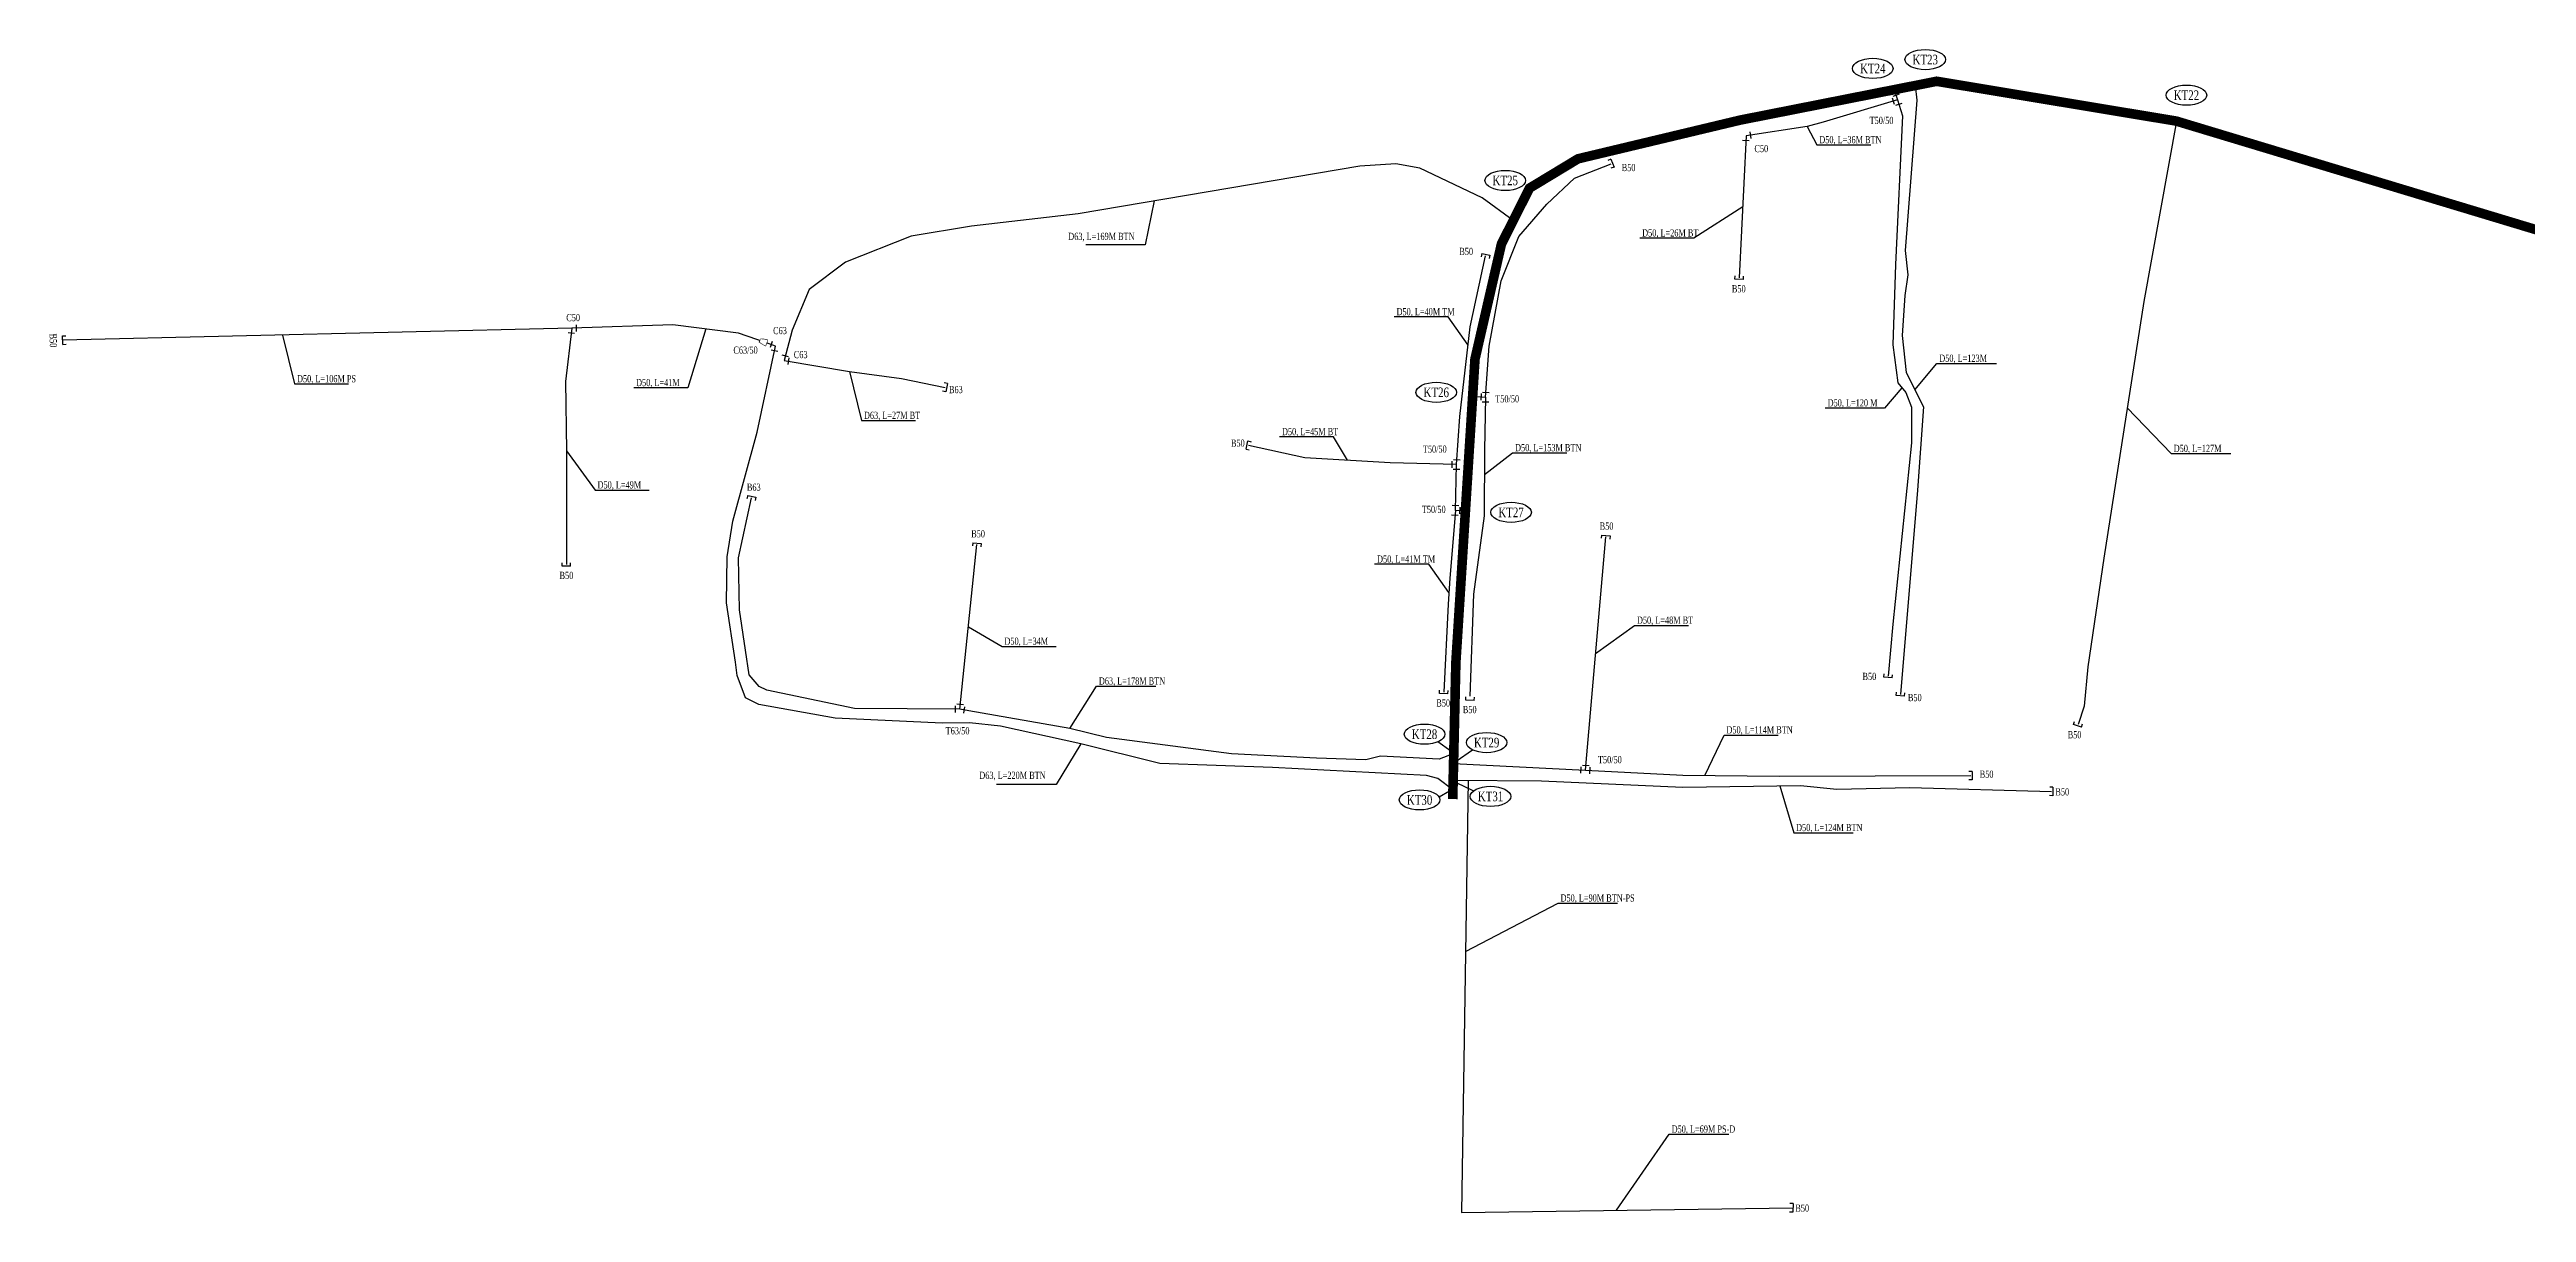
# Model space of a CAD drawing. Extents: x 549410 to 552487, y 2341005 to 2344743.
# Drawn here: x 550088 to 550603, y 2344057 to 2344299 of the extents above; entities that cross this region are included whole.
import ezdxf
from ezdxf.enums import TextEntityAlignment as Align

# ---------------------------------------------------------------- set-up
doc = ezdxf.new("R2010")
doc.units = 0
doc.header["$MEASUREMENT"] = 0
doc.set_wipeout_variables(frame=1)
doc.linetypes.add('DASHED', pattern=[0.75, 0.5, -0.25])
for name, color, linetype in [('110', 5, 'DASHED'), ('50', 2, 'Continuous'), ('63', 1, 'Continuous'), ('ten dai khoi thuy', 210, 'Continuous'), ('Text D-L', 7, 'Continuous'), ('Text phu kien', 2, 'Continuous')]:
    doc.layers.add(name, color=color, linetype=linetype)
doc.styles.add('Text', font='vntimeh.shx', dxfattribs={"width": 0.75, "bigfont": 'vn.shx'})
doc.styles.add('TextNode', font='vntimeh1.shx', dxfattribs={"width": 0.7, "bigfont": 'vn.shx'})

# ---------------------------------------------------------------- blocks, each defined once
blk = doc.blocks.new('pt')
at = {"color": 3, "linetype": 'Continuous'}
blk.add_line((0.96, -0.69), (0.96, 0.69), dxfattribs=at)
blk = doc.blocks.new('bit')
at = {"color": 3, "linetype": 'Continuous'}
for points in [[(-0.3, -0.88), (-0.3, 0.88)], [(-0.3, 0.88), (0.39, 0.88)], [(-0.3, -0.88), (0.39, -0.88)]]:
    blk.add_lwpolyline(points, dxfattribs=at)
blk = doc.blocks.new('con')
at = {"color": 3, "linetype": 'Continuous'}
for points in [[(0, 0.67), (0, -0.67)], [(0, 0.67), (1.39, 0.34)], [(1.39, 0.34), (1.39, -0.34)], [(0, -0.67), (1.39, -0.34)]]:
    blk.add_lwpolyline(points, dxfattribs=at)
at = {"linetype": 'Continuous'}
blk.add_wipeout([(0, 0.67), (0, -0.67), (1.39, -0.34), (1.39, 0.34)], dxfattribs=at)
blk = doc.blocks.new('Daudai')
at = {"layer": 'ten dai khoi thuy', "color": 3}
blk.add_circle((0, 0), 0.75, dxfattribs=at)

msp = doc.modelspace()

# ---------------------------------------------------------------- linework, layer by layer
at = {"layer": '110', "color": 4, "ltscale": 10, "const_width": 2}
msp.add_lwpolyline([(550923.93, 2344149.12), (550734.54, 2344218.18), (550654.69, 2344247.08), (550530.57, 2344284.57), (550480.68, 2344292.86), (550439.73, 2344284.77), (550406.04, 2344276.72), (550395.94, 2344270.61), (550390.1, 2344259), (550384.59, 2344235.02), (550380.61, 2344171.83), (550379.96, 2344143.4)], dxfattribs=at)
at = {"layer": '50', "ltscale": 10}
for points in [[(550471.85, 2344291.11), (550472.52, 2344289.02)], [(550476.22, 2344291.98), (550476.58, 2344288.95), (550474.15, 2344257.63), (550474.68, 2344252.55), (550474.04, 2344248.23), (550473.48, 2344239.95), (550474.34, 2344232.23), (550477.93, 2344225.05), (550476.71, 2344207.72), (550473.15, 2344165.2)], [(550472.52, 2344289.02), (550457.08, 2344284.35), (550453.73, 2344283.48), (550441.01, 2344281.51)], [(550472.52, 2344289.02), (550473.59, 2344285.7), (550472.08, 2344254.73), (550471.56, 2344237.97), (550472.57, 2344230.05), (550474.25, 2344228.05), (550475.45, 2344225.01), (550475.41, 2344217.59), (550471.54, 2344179.79), (550470.59, 2344168.99)], [(550441.01, 2344281.51), (550439.59, 2344251.91)], [(550530.58, 2344284.59), (550523.81, 2344247.03), (550515.44, 2344193.55), (550512.14, 2344170.93), (550511.35, 2344162.77), (550510.09, 2344158.94)], [(550386.8, 2344227.09), (550387.51, 2344237.7), (550390.05, 2344251.32), (550393.75, 2344260.55), (550399.54, 2344267.26), (550405.3, 2344272.67), (550412.93, 2344275.7)], [(550380.74, 2344213.05), (550381.47, 2344223.03), (550383.61, 2344241.71), (550386.79, 2344256.52)], [(550196.64, 2344241.43), (550195.34, 2344230.37), (550195.49, 2344215.9), (550195.5, 2344192.23)], [(550237.14, 2344238.4), (550231.33, 2344240.44), (550217.68, 2344242.17), (550196.64, 2344241.43)], [(550386.8, 2344227.09), (550386.57, 2344216.02), (550386.52, 2344202.35), (550384.27, 2344186.04), (550383.53, 2344164.83)], [(550384.1, 2344227.3), (550386.8, 2344227.09)], [(550380.74, 2344213.05), (550366.96, 2344213.44), (550349.16, 2344214.45), (550337.42, 2344217.04)], [(550380.5, 2344203.52), (550380.74, 2344213.05)], [(550380.5, 2344203.52), (550379.33, 2344189.42), (550379.04, 2344184.01), (550378.09, 2344165.65)], [(550382.6, 2344203.42), (550380.5, 2344203.52)], [(550407.56, 2344149.41), (550411.79, 2344198.01)], [(550277.37, 2344162.11), (550280.93, 2344196.4)], [(550380.13, 2344150.78), (550407.56, 2344149.41)], [(550380.05, 2344147.33), (550398.43, 2344147.22), (550427.85, 2344145.9), (550452.32, 2344146.2), (550459.89, 2344145.46), (550475.09, 2344145.83), (550504.56, 2344144.98)], [(550407.56, 2344149.41), (550427.85, 2344148.37), (550447.95, 2344148.2), (550487.79, 2344148.28)]]:
    msp.add_lwpolyline(points, dxfattribs=at)
at = {"layer": '50', "color": 1}
msp.add_lwpolyline([(550196.64, 2344241.43), (550090.66, 2344238.95)], dxfattribs=at)
at = {"layer": '50'}
msp.add_lwpolyline([(550383.18, 2344147.31), (550381.75, 2344057.32), (550450.74, 2344058.28)], dxfattribs=at)
at = {"layer": '63', "color": 6}
for points in [[(550392.53, 2344263.84), (550386.05, 2344268.6), (550373.11, 2344274.77), (550368.15, 2344275.68), (550360.59, 2344275.21), (550302.02, 2344265.25), (550279.83, 2344262.67), (550267.23, 2344260.6), (550253.6, 2344255.23), (550246, 2344249.48), (550242.5, 2344241.05), (550240.81, 2344234.73)], [(550239.02, 2344237.74), (550237.14, 2344238.4)], [(550380, 2344145.36), (550376.85, 2344147.68), (550374.48, 2344148.34), (550342.43, 2344150.01), (550319.02, 2344150.83), (550302.58, 2344154.88), (550285.84, 2344158.56), (550279.4, 2344159.3), (550273.72, 2344159.22), (550251.45, 2344160.24), (550235.51, 2344163.06), (550232.75, 2344164.5), (550231.06, 2344169.14), (550230.7, 2344171.94), (550228.81, 2344184.29), (550228.92, 2344193.85), (550230.11, 2344201.25), (550235.2, 2344219.83), (550239.02, 2344237.74)], [(550240.81, 2344234.73), (550254.39, 2344232.4), (550265.21, 2344230.98), (550274.34, 2344229.12)], [(550277.37, 2344162.11), (550255.48, 2344162.28), (550237.18, 2344166.05), (550235.63, 2344166.81), (550233.5, 2344169.24), (550232.76, 2344174.42), (550231.52, 2344182.81), (550231.31, 2344193.64), (550234.02, 2344206.14)], [(550380.17, 2344152.9), (550377.15, 2344151.72), (550364.96, 2344152.33), (550361.89, 2344151.56), (550351.61, 2344151.92), (550333.89, 2344152.83), (550307.87, 2344156.24), (550300.28, 2344158.11), (550279.27, 2344161.76), (550277.37, 2344162.11)]]:
    msp.add_lwpolyline(points, dxfattribs=at)
at = {"layer": 'ten dai khoi thuy', "color": 3, "linetype": 'ByBlock'}
for points in [[(550379.58, 2344153.36), (550376.88, 2344155.33)], [(550380.67, 2344151.29), (550384.04, 2344153.67)], [(550380.7, 2344146.87), (550384.29, 2344145.11)], [(550379.31, 2344145.08), (550377.11, 2344143.81)]]:
    msp.add_lwpolyline(points, dxfattribs=at)
for centre in [(550467.38, 2344295.54), (550478.3, 2344297.38), (550532.66, 2344289.97), (550390.89, 2344272.21), (550376.53, 2344228.09), (550392.1, 2344203.11), (550374.09, 2344156.91), (550387.01, 2344155.16), (550387.82, 2344143.96), (550373.06, 2344143.23)]:
    msp.add_ellipse(centre, major_axis=(-4.22, 0), ratio=0.497929, dxfattribs=at)
at = {"layer": 'Text D-L', "color": 9}
for points in [[(550453.73, 2344283.48), (550455.75, 2344279.63), (550467, 2344279.63)], [(550317.83, 2344267.94), (550315.97, 2344258.81), (550303.6, 2344258.81)], [(550440.3, 2344266.71), (550430.13, 2344260.21), (550418.88, 2344260.21)], [(550383.18, 2344237.89), (550379.01, 2344243.81), (550367.76, 2344243.81)], [(550136.4, 2344240.02), (550138.93, 2344229.86), (550150.18, 2344229.86)], [(550224.5, 2344241.3), (550220.75, 2344229.05), (550209.5, 2344229.05)], [(550476.13, 2344228.64), (550480.72, 2344234.11), (550493.1, 2344234.11)], [(550254.39, 2344232.4), (550256.92, 2344222.23), (550268.17, 2344222.23)], [(550473.41, 2344229.05), (550469.85, 2344224.83), (550457.48, 2344224.83)], [(550520.34, 2344224.88), (550529.51, 2344215.34), (550541.88, 2344215.34)], [(550358.06, 2344213.95), (550355.17, 2344218.84), (550343.92, 2344218.84)], [(550195.49, 2344215.9), (550201.47, 2344207.75), (550212.72, 2344207.75)], [(550386.56, 2344211), (550392.43, 2344215.5), (550403.68, 2344215.5)], [(550379.13, 2344186.39), (550374.96, 2344192.3), (550363.71, 2344192.3)], [(550279.15, 2344179.26), (550286.16, 2344175.2), (550297.41, 2344175.2)], [(550409.67, 2344173.71), (550417.8, 2344179.57), (550429.05, 2344179.57)], [(550300.28, 2344158.11), (550305.81, 2344166.91), (550318.18, 2344166.91)], [(550432.46, 2344148.33), (550436.42, 2344156.74), (550447.67, 2344156.74)], [(550302.58, 2344154.88), (550297.4, 2344146.47), (550285.02, 2344146.47)], [(550448.03, 2344146.15), (550450.92, 2344136.4), (550463.3, 2344136.4)], [(550382.61, 2344111.64), (550401.89, 2344121.73), (550414.27, 2344121.73)], [(550414.01, 2344057.77), (550425.02, 2344073.61), (550437.4, 2344073.61)]]:
    msp.add_lwpolyline(points, dxfattribs=at)

# ---------------------------------------------------------------- block references
at = {"layer": '50'}
for name, p, rotation in [('pt', (550472.52, 2344289.02), 107.7991759462636), ('pt', (550472.52, 2344289.02), 196.827728321786), ('pt', (550472.52, 2344289.02), 287.7990239132099), ('pt', (550441.01, 2344281.51), 267.260025399866), ('pt', (550441.01, 2344281.51), 8.807515118145293), ('bit', (550412.93, 2344275.7), 201.6119669523409), ('bit', (550386.79, 2344256.52), 257.8897140795246), ('bit', (550439.59, 2344251.91), 87.2601774387864), ('bit', (550090.96, 2344238.96), 1.605671040087629), ('pt', (550196.64, 2344241.43), 263.3415205458668), ('pt', (550196.64, 2344241.43), 2.018153513079326), ('pt', (550240.81, 2344234.73), 75.05015897760602), ('pt', (550240.81, 2344234.73), 350.2651841616488), ('bit', (550274.34, 2344229.12), 168.4906164617518), ('pt', (550386.8, 2344227.09), 86.19258107678604), ('pt', (550386.8, 2344227.09), 175.6195848797957), ('pt', (550386.8, 2344227.09), 268.8224095714819), ('bit', (550337.42, 2344217.04), 347.5609808266728), ('pt', (550380.74, 2344213.05), 178.3727402723057), ('pt', (550380.74, 2344213.05), 85.82872500957488), ('pt', (550380.74, 2344213.05), 268.5595582606919), ('bit', (550234.02, 2344206.14), 257.7960542229417), ('pt', (550380.5, 2344203.52), 265.2615160031038), ('pt', (550380.5, 2344203.52), 88.55971029362141), ('pt', (550380.5, 2344203.52), 357.3300198378674), ('bit', (550411.79, 2344198.01), 265.0287211402235), ('bit', (550195.5, 2344192.23), 90.01614475314439), ('bit', (550280.93, 2344196.4), 264.0712563692762), ('bit', (550378.09, 2344165.65), 87.04538905101661), ('bit', (550470.59, 2344168.99), 84.98880784150803), ('pt', (550277.37, 2344162.11), 179.5456261343652), ('pt', (550277.37, 2344162.11), 84.07140839360746), ('pt', (550277.37, 2344162.11), 349.4349747025258), ('bit', (550383.58, 2344164.28), 87.66699981928777), ('bit', (550473.15, 2344165.2), 85.20084468274989), ('bit', (550510.09, 2344158.94), 71.71915971010867), ('pt', (550407.56, 2344149.41), 177.147304002528), ('pt', (550407.56, 2344149.41), 85.02887317621969), ('pt', (550407.56, 2344149.41), 357.0642893873434), ('bit', (550487.79, 2344148.28), 180.2454847934382), ('bit', (550504.56, 2344144.98), 178.3418193039786), ('bit', (550450.45, 2344058.29), 178.3418193039786)]:
    msp.add_blockref(name, p, dxfattribs=dict(at, rotation=rotation))
at = {"layer": 'ten dai khoi thuy'}
for p in [(550471.85, 2344291.11), (550476.22, 2344291.98), (550530.57, 2344284.63), (550392.53, 2344263.84), (550384.1, 2344227.3), (550382.6, 2344203.4), (550380.13, 2344150.78), (550380.17, 2344152.9), (550380, 2344145.36), (550380.11, 2344147.33)]:
    msp.add_blockref('Daudai', p, dxfattribs=at)

# ---------------------------------------------------------------- texts
at = {"layer": 'ten dai khoi thuy', "color": 2, "style": 'TextNode', "width": 0.75}
for s, p in [('kt24', (550467.38, 2344295.54)), ('kt23', (550478.3, 2344297.38)), ('kt22', (550532.66, 2344289.97)), ('kt25', (550390.89, 2344272.21)), ('kt26', (550376.53, 2344228.09)), ('kt27', (550392.1, 2344203.11)), ('kt28', (550374.09, 2344156.91)), ('kt29', (550387.01, 2344155.16)), ('kt30', (550373.06, 2344143.23)), ('kt31', (550387.82, 2344143.96))]:
    msp.add_text(s, height=2, dxfattribs=at).set_placement(p, align=Align.MIDDLE)
at = {"layer": 'Text D-L', "color": 1, "style": 'Text', "width": 0.75}
for s, p in [('D50, L=36m btn', (550456.25, 2344279.51)), ('D63, L=169m btn', (550299.94, 2344259.37)), ('D50, L=26m bt', (550419.38, 2344260.09)), ('D50, L=40m tm', (550368.26, 2344243.69)), ('D50, L=123m', (550481.22, 2344233.99)), ('D50, L=106m ps', (550139.43, 2344229.74)), ('D63, L=27m bt', (550257.42, 2344222.11)), ('D50, L=120 m', (550457.98, 2344224.71)), ('D50, L=45m bt', (550344.42, 2344218.72)), ('D50, L=127m', (550530.01, 2344215.22)), ('D50, L=41m tm', (550364.21, 2344192.18)), ('D50, L=34m', (550286.66, 2344175.08)), ('D50, L=48m bt', (550418.3, 2344179.45)), ('D63, L=178m btn', (550306.31, 2344166.79)), ('D50, L=114m btn', (550436.92, 2344156.62)), ('D63, L=220m btn', (550281.43, 2344147.15)), ('D50, L=124m btn', (550451.42, 2344136.28)), ('D50, L=90m btn-ps', (550402.39, 2344121.61)), ('D50, L=69m ps-d', (550425.52, 2344073.49))]:
    msp.add_text(s, height=1.5, dxfattribs=at).set_placement(p, align=Align.BOTTOM_LEFT)
at = {"layer": 'Text D-L', "color": 4, "style": 'Text', "width": 0.75}
for s, p in [('D50, L=41m', (550210, 2344228.93)), ('D50, L=153m btn', (550392.93, 2344215.38)), ('D50, L=49m', (550201.97, 2344207.63))]:
    msp.add_text(s, height=1.5, dxfattribs=at).set_placement(p, align=Align.BOTTOM_LEFT)
at = {"layer": 'Text phu kien', "color": 4, "style": 'Text', "width": 0.75}
for s, p in [('T50/50', (550469.2, 2344284.71)), ('C50', (550444.18, 2344278.85)), ('B50', (550416.56, 2344274.9)), ('B50', (550382.76, 2344257.44)), ('B50', (550439.49, 2344249.66)), ('C50', (550196.9, 2344243.66)), ('C63', (550244.25, 2344235.96)), ('B63', (550276.55, 2344228.67)), ('T50/50', (550391.29, 2344226.75)), ('B50', (550335.23, 2344217.52)), ('T50/50', (550376.22, 2344216.27)), ('B63', (550234.49, 2344208.34)), ('T50/50', (550376, 2344203.73)), ('B50', (550281.17, 2344198.64)), ('B50', (550411.98, 2344200.25)), ('B50', (550195.5, 2344189.98)), ('B50', (550466.67, 2344168.94)), ('B50', (550377.97, 2344163.41)), ('B50', (550383.49, 2344162.04)), ('B50', (550476.12, 2344164.54)), ('T63/50', (550276.91, 2344157.64)), ('B50', (550509.38, 2344156.81)), ('T50/50', (550412.66, 2344151.62)), ('B50', (550491.07, 2344148.58)), ('B50', (550506.81, 2344144.91)), ('B50', (550452.69, 2344058.23))]:
    msp.add_text(s, height=1.5, dxfattribs=at).set_placement(p, align=Align.MIDDLE_CENTER)
msp.add_text('B50', height=1.5, rotation=271.5895, dxfattribs=at).set_placement((550088.71, 2344238.9), align=Align.MIDDLE_CENTER)

# ---------------------------------------------------------------- next in the draw order: block references
at = {"layer": '50', "rotation": 160.6421718260253}
msp.add_blockref('con', (550237.14, 2344238.4), dxfattribs=at)

# ---------------------------------------------------------------- next in the draw order: block references
at = {"layer": '50'}
for rotation in [160.6421718260253, 257.9479150494015]:
    msp.add_blockref('pt', (550239.02, 2344237.74), dxfattribs=dict(at, rotation=rotation))

# ---------------------------------------------------------------- next in the draw order: texts
at = {"layer": 'Text phu kien', "color": 4, "style": 'Text', "width": 0.75}
for s, p in [('C63', (550239.95, 2344240.96)), ('C63/50', (550232.78, 2344236.88))]:
    msp.add_text(s, height=1.5, dxfattribs=at).set_placement(p, align=Align.MIDDLE_CENTER)

doc.saveas('drawing.dxf')
